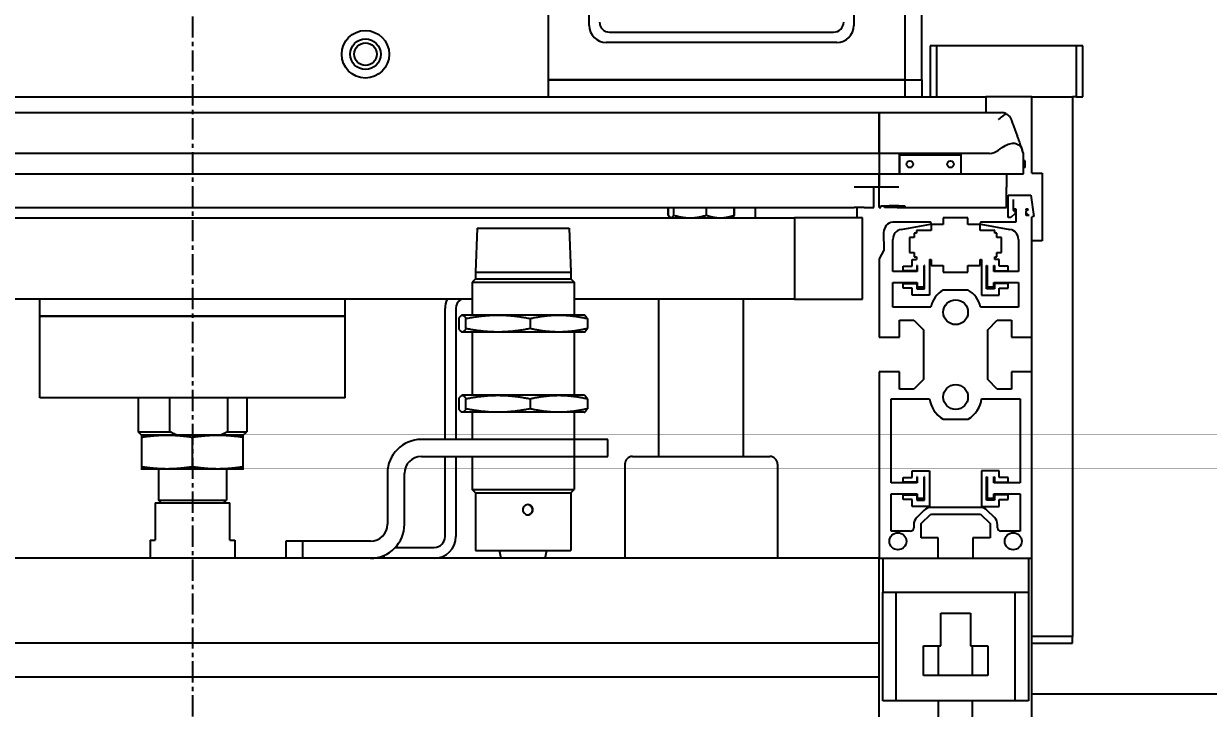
# Model space of a CAD drawing. Header units: millimetres. Extents: x 0 to 7722, y 0 to 5460.
# Drawn here: x 3317.9 to 3667.1, y 1057.4 to 1259.1 of the extents above; entities that cross this region are included whole.
import ezdxf

# ---------------------------------------------------------------- set-up
doc = ezdxf.new("R2010")
doc.units = ezdxf.units.MM
doc.header["$LTSCALE"] = 5
doc.linetypes.add('CENTER', pattern=[2, 1.25, -0.25, 0.25, -0.25])
doc.layers.get('0').update_dxf_attribs({"linetype": 'CONTINUOUS'})
doc.layers.get('Defpoints').update_dxf_attribs({"linetype": 'CONTINUOUS'})
doc.layers.add('1', color=1, linetype='CENTER')
doc.styles.add('DIM', font='romans.shx', dxfattribs={"width": 0.85})
doc.dimstyles.new('KOCPSM$0', dxfattribs={"dimtxt": 3, "dimasz": 2.5, "dimexe": 0.8, "dimexo": 0.8, "dimgap": 0.8, "dimtad": 1, "dimdsep": 46, "dimtxsty": 'DIM', "dimblk": 'CLOSEDBLANK', "dimcen": 0, "dimclrd": 4, "dimclre": 4, "dimclrt": 7, "dimazin": 2, "dimtfac": 1, "dimtmove": 0, "dimatfit": 3, "dimldrblk": 'CLOSEDBLANK', "dimfxl": 1, "dimarcsym": 0})

# ---------------------------------------------------------------- blocks, each defined once
blk = doc.blocks.new('_ClosedBlank')
at = {"color": 0, "linetype": 'ByBlock', "lineweight": -2}
for p, q in [((-1, 0.1667), (0, 0)), ((-1, 0.1667), (-1, -0.1667)), ((0, 0), (-1, -0.1667))]:
    blk.add_line(p, q, dxfattribs=at)
blk = doc.blocks.new('*D14')
at = {"color": 4, "linetype": 'ByBlock', "lineweight": -2, "transparency": 16777216}
for p, q in [((3347.85, 1689.23), (2785.13, 1689.23)), ((2797.13, 572.39), (2797.13, 1651.73)), ((3030.63, 534.89), (2785.13, 534.89))]:
    blk.add_line(p, q, dxfattribs=at)
at = {"layer": 'Defpoints', "color": 0, "transparency": 16777216}
for p in [(2797.13, 1689.23), (3359.85, 1689.23), (3042.63, 534.89)]:
    blk.add_point(p, dxfattribs=at)
at = {"color": 4, "lineweight": -2, "transparency": 16777216, "xscale": 37.5, "yscale": 37.5, "zscale": 37.5}
for p, rotation in [((2797.13, 1689.23), 90), ((2797.13, 534.89), 270)]:
    blk.add_blockref('_ClosedBlank', p, dxfattribs=dict(at, rotation=rotation))
at = {"color": 7, "transparency": 16777216, "insert": (2750.85, 1112.06), "char_height": 45, "attachment_point": 5, "rotation": 90, "style": 'DIM'}
blk.add_mtext('(1154.33)', dxfattribs=at)

msp = doc.modelspace()

# ---------------------------------------------------------------- linework, layer by layer
for p, q in [((3484.632, 1258.589), (3484.632, 1358.589)), ((3562.632, 1358.589), (3562.632, 1258.589)), ((3577.632, 1361.589), (3577.632, 1242.589)), ((3582.632, 1242.589), (3582.632, 1357.589)), ((3472.632, 1237.589), (3472.632, 1287.589)), ((3490.632, 1256.589), (3556.632, 1256.589)), ((3557.632, 1253.589), (3489.632, 1253.589)), ((3587.132, 1252.589), (3585.132, 1252.589)), ((3585.132, 1252.589), (3585.132, 1237.589)), ((3587.132, 1237.589), (3587.132, 1252.589)), ((3628.132, 1252.589), (3587.132, 1252.589)), ((3630.132, 1252.589), (3628.132, 1252.589)), ((3628.132, 1252.589), (3628.132, 1237.589)), ((3630.132, 1237.589), (3630.132, 1252.589)), ((3577.632, 1242.589), (3472.632, 1242.589)), ((3472.632, 1242.589), (3577.632, 1242.589)), ((3577.632, 1242.589), (3582.632, 1242.589)), ((3577.632, 1242.589), (3582.632, 1242.589)), ((3577.632, 1242.589), (3577.632, 1237.589)), ((3582.632, 1242.589), (3582.632, 1237.589)), ((3133.732, 1237.589), (3601.532, 1237.589)), ((3615.132, 1237.589), (3601.532, 1237.589)), ((3601.532, 1237.589), (3601.532, 1232.889)), ((3615.132, 1237.589), (3627.132, 1237.589)), ((3615.132, 1215.089), (3615.132, 1237.589)), ((3627.132, 1237.589), (3627.132, 1078.589)), ((3628.132, 1237.589), (3627.132, 1237.589)), ((3628.132, 1237.589), (3630.132, 1237.589)), ((3250.132, 1232.889), (3570.132, 1232.889)), ((3570.132, 1232.889), (3570.132, 1230.915)), ((3570.132, 1232.889), (3606.173, 1232.889)), ((3570.132, 1230.915), (3570.132, 1232.889)), ((3570.132, 1220.889), (3570.132, 1230.915)), ((3570.132, 1230.915), (3570.132, 1220.889)), ((3570.132, 1220.889), (3250.132, 1220.889)), ((3602.632, 1220.889), (3570.132, 1220.889)), ((3570.132, 1220.889), (3570.132, 1214.889)), ((3570.132, 1220.889), (3570.132, 1214.889)), ((3576.082, 1220.589), (3594.182, 1220.589)), ((3576.082, 1214.989), (3576.082, 1220.589)), ((3576.132, 1220.489), (3594.132, 1220.489)), ((3576.132, 1220.489), (3576.132, 1214.989)), ((3594.132, 1220.489), (3594.132, 1214.989)), ((3594.182, 1220.589), (3594.182, 1214.989)), ((3612.632, 1220.889), (3612.28, 1221.856)), ((3612.632, 1214.889), (3612.632, 1220.889)), ((3613.132, 1218.689), (3612.632, 1218.689)), ((3613.132, 1216.689), (3612.632, 1216.689)), ((3613.132, 1216.689), (3613.132, 1218.689)), ((3250.132, 1214.889), (3570.132, 1214.889)), ((3570.132, 1210.889), (3570.132, 1214.889)), ((3570.132, 1214.889), (3602.632, 1214.889)), ((3570.132, 1214.889), (3570.132, 1210.889)), ((3576.132, 1214.989), (3576.082, 1214.989)), ((3594.182, 1214.989), (3594.132, 1214.989)), ((3602.632, 1214.889), (3612.632, 1214.889)), ((3604.632, 1214.889), (3607.632, 1214.889)), ((3607.632, 1214.889), (3607.632, 1214.889)), ((3607.632, 1214.889), (3607.632, 1210.889)), ((3615.132, 1215.089), (3618.132, 1215.089)), ((3618.132, 1215.089), (3618.132, 1195.089)), ((3570.132, 1210.889), (3562.747, 1210.889)), ((3568.532, 1204.889), (3568.532, 1210.889)), ((3575.918, 1210.889), (3570.132, 1210.889)), ((3570.132, 1204.889), (3570.132, 1210.889)), ((3607.632, 1204.889), (3607.632, 1210.889)), ((3608.153, 1201.99), (3608.153, 1208.589)), ((3608.153, 1208.589), (3614.784, 1208.589)), ((3614.784, 1208.589), (3615.677, 1202.237)), ((3570.632, 1205.389), (3573.02, 1205.389)), ((3570.632, 1204.889), (3570.632, 1205.389)), ((3571.632, 1204.889), (3571.632, 1205.389)), ((3575.918, 1205.389), (3573.02, 1205.389)), ((3575.918, 1205.389), (3577.632, 1205.389)), ((3577.632, 1205.389), (3577.632, 1204.889)), ((3609.632, 1207.289), (3609.553, 1207.289)), ((3609.553, 1207.289), (3609.553, 1204.069)), ((3609.632, 1207.289), (3609.632, 1204.589)), ((3249.459, 1204.889), (3562.747, 1204.889)), ((3267.632, 1201.889), (3545.132, 1201.889)), ((3507.87, 1202.692), (3507.87, 1204.889)), ((3507.947, 1202.692), (3507.947, 1204.889)), ((3508.526, 1201.95), (3508.495, 1201.968)), ((3508.632, 1201.889), (3508.526, 1201.95)), ((3509.528, 1202.692), (3509.528, 1204.889)), ((3519.214, 1202.692), (3519.214, 1204.889)), ((3526.632, 1201.889), (3526.738, 1201.95)), ((3526.738, 1201.95), (3526.77, 1201.968)), ((3527.318, 1202.692), (3527.318, 1204.889)), ((3527.395, 1202.692), (3527.395, 1204.889)), ((3533.632, 1201.889), (3533.632, 1204.889)), ((3565.132, 1201.889), (3545.132, 1201.889)), ((3545.132, 1201.889), (3545.132, 1177.889)), ((3565.645, 1204.889), (3562.747, 1204.889)), ((3563.632, 1201.889), (3563.632, 1204.889)), ((3565.132, 1177.889), (3565.132, 1201.889)), ((3565.645, 1204.889), (3568.532, 1204.889)), ((3570.132, 1204.889), (3570.632, 1204.889)), ((3575.409, 1204.889), (3571.632, 1204.889)), ((3575.409, 1204.889), (3577.632, 1204.889)), ((3577.632, 1204.889), (3604.632, 1204.889)), ((3596.282, 1201.894), (3588.982, 1201.894)), ((3588.982, 1201.894), (3588.982, 1199.894)), ((3596.282, 1199.894), (3596.282, 1201.894)), ((3604.632, 1204.889), (3607.632, 1204.889)), ((3608.953, 1201.99), (3608.153, 1201.99)), ((3610.153, 1203.19), (3608.953, 1201.99)), ((3609.553, 1204.069), (3610.153, 1203.912)), ((3609.632, 1204.589), (3610.432, 1204.589)), ((3610.153, 1203.912), (3610.153, 1203.19)), ((3610.432, 1204.589), (3610.432, 1200.589)), ((3613.432, 1204.016), (3613.432, 1204.589)), ((3613.432, 1204.589), (3613.932, 1204.589)), ((3613.432, 1204.016), (3613.981, 1204.246)), ((3613.432, 1202.549), (3613.432, 1203.835)), ((3613.529, 1203.147), (3613.432, 1203.835)), ((3614.323, 1202.549), (3613.432, 1202.549)), ((3614.323, 1202.549), (3613.529, 1203.147)), ((3613.981, 1204.246), (3613.932, 1204.589)), ((3615.677, 1202.237), (3615.132, 1202.16)), ((3615.132, 1166.689), (3615.132, 1202.16)), ((3451.552, 1198.894), (3451.052, 1185.894)), ((3451.552, 1198.894), (3478.712, 1198.894)), ((3478.712, 1198.894), (3479.212, 1185.894)), ((3585.132, 1200.589), (3574.132, 1200.589)), ((3576.612, 1198.481), (3585.185, 1199.993)), ((3585.407, 1198.149), (3581.057, 1198.149)), ((3581.057, 1198.149), (3581.057, 1197.394)), ((3588.982, 1199.894), (3585.407, 1199.894)), ((3585.407, 1199.894), (3585.407, 1198.149)), ((3599.857, 1199.894), (3596.282, 1199.894)), ((3599.857, 1198.149), (3599.857, 1199.894)), ((3604.207, 1198.149), (3599.857, 1198.149)), ((3600.08, 1199.993), (3608.653, 1198.481)), ((3610.432, 1200.589), (3600.132, 1200.589)), ((3604.207, 1197.394), (3604.207, 1198.149)), ((3571.418, 1197.589), (3571.432, 1192.413)), ((3574.132, 1186.039), (3574.132, 1195.527)), ((3580.457, 1196.119), (3579.082, 1196.119)), ((3579.082, 1196.119), (3579.082, 1191.669)), ((3581.057, 1197.394), (3580.457, 1197.394)), ((3580.457, 1197.394), (3580.457, 1196.119)), ((3604.807, 1197.394), (3604.207, 1197.394)), ((3604.807, 1196.119), (3604.807, 1197.394)), ((3606.182, 1196.119), (3604.807, 1196.119)), ((3606.182, 1191.669), (3606.182, 1196.119)), ((3611.132, 1195.527), (3611.132, 1186.039)), ((3618.132, 1195.089), (3615.132, 1195.089)), ((3571.432, 1192.413), (3570.132, 1189.789)), ((3579.082, 1191.669), (3580.457, 1191.669)), ((3580.457, 1191.669), (3580.457, 1190.394)), ((3604.807, 1190.394), (3604.807, 1191.669)), ((3604.807, 1191.669), (3606.182, 1191.669)), ((3570.132, 1189.789), (3570.132, 1166.689)), ((3577.182, 1187.639), (3579.782, 1187.639)), ((3577.182, 1186.239), (3577.182, 1187.639)), ((3579.782, 1189.639), (3581.057, 1189.639)), ((3579.782, 1187.639), (3579.782, 1189.639)), ((3580.457, 1190.394), (3581.057, 1190.394)), ((3581.057, 1190.394), (3581.057, 1189.639)), ((3581.332, 1187.839), (3581.182, 1187.839)), ((3581.182, 1187.839), (3581.182, 1186.239)), ((3581.332, 1187.839), (3581.332, 1186.039)), ((3583.332, 1181.539), (3583.332, 1187.839)), ((3583.482, 1187.839), (3583.332, 1187.839)), ((3583.482, 1180.939), (3583.482, 1187.839)), ((3584.982, 1189.639), (3584.982, 1179.139)), ((3584.982, 1189.639), (3585.407, 1189.639)), ((3585.407, 1189.639), (3585.407, 1187.894)), ((3585.407, 1187.894), (3588.982, 1187.894)), ((3588.982, 1187.894), (3588.982, 1185.894)), ((3596.282, 1185.894), (3596.282, 1187.894)), ((3596.282, 1187.894), (3599.857, 1187.894)), ((3599.857, 1189.639), (3600.282, 1189.639)), ((3599.857, 1187.894), (3599.857, 1189.639)), ((3600.282, 1189.639), (3600.282, 1179.139)), ((3601.782, 1187.839), (3601.932, 1187.839)), ((3601.782, 1180.939), (3601.782, 1187.839)), ((3601.932, 1187.839), (3601.932, 1181.539)), ((3603.932, 1186.039), (3603.932, 1187.839)), ((3603.932, 1187.839), (3604.082, 1187.839)), ((3604.082, 1187.839), (3604.082, 1186.239)), ((3604.207, 1189.639), (3604.207, 1190.394)), ((3604.207, 1190.394), (3604.807, 1190.394)), ((3605.482, 1189.639), (3604.207, 1189.639)), ((3605.482, 1187.639), (3605.482, 1189.639)), ((3608.082, 1187.639), (3605.482, 1187.639)), ((3608.082, 1186.239), (3608.082, 1187.639)), ((3451.052, 1185.894), (3479.212, 1185.894)), ((3451.052, 1185.894), (3451.052, 1183.894)), ((3479.212, 1185.894), (3479.212, 1183.894)), ((3581.332, 1186.039), (3574.132, 1186.039)), ((3581.182, 1186.239), (3577.182, 1186.239)), ((3588.982, 1185.894), (3596.282, 1185.894)), ((3611.132, 1186.039), (3603.932, 1186.039)), ((3604.082, 1186.239), (3608.082, 1186.239)), ((3451.052, 1183.894), (3450.132, 1182.974)), ((3450.132, 1182.974), (3480.132, 1182.974)), ((3450.132, 1182.974), (3450.132, 1173.237)), ((3451.052, 1183.894), (3479.212, 1183.894)), ((3479.212, 1183.894), (3480.132, 1182.974)), ((3480.132, 1182.974), (3480.132, 1173.237)), ((3574.132, 1175.589), (3574.132, 1182.839)), ((3574.132, 1182.839), (3581.332, 1182.839)), ((3577.182, 1182.539), (3581.182, 1182.539)), ((3577.182, 1181.139), (3577.182, 1182.539)), ((3579.782, 1181.139), (3577.182, 1181.139)), ((3579.782, 1179.139), (3579.782, 1181.139)), ((3581.182, 1182.539), (3581.182, 1180.939)), ((3581.182, 1180.939), (3583.482, 1180.939)), ((3581.332, 1182.839), (3581.332, 1181.539)), ((3581.332, 1181.539), (3583.332, 1181.539)), ((3596.293, 1180.589), (3588.972, 1180.589)), ((3604.082, 1180.939), (3601.782, 1180.939)), ((3601.932, 1181.539), (3603.932, 1181.539)), ((3603.932, 1181.539), (3603.932, 1182.839)), ((3603.932, 1182.839), (3611.132, 1182.839)), ((3608.082, 1182.539), (3604.082, 1182.539)), ((3604.082, 1182.539), (3604.082, 1180.939)), ((3605.482, 1179.139), (3605.482, 1181.139)), ((3605.482, 1181.139), (3608.082, 1181.139)), ((3608.082, 1181.139), (3608.082, 1182.539)), ((3611.132, 1182.839), (3611.132, 1175.589)), ((3450.132, 1177.889), (3292.535, 1177.889)), ((3322.632, 1172.889), (3322.632, 1177.889)), ((3412.632, 1172.889), (3412.632, 1177.889)), ((3545.132, 1177.889), (3480.132, 1177.889)), ((3505.132, 1131.589), (3505.132, 1177.889)), ((3530.132, 1131.589), (3530.132, 1177.889)), ((3545.132, 1177.889), (3565.132, 1177.889)), ((3584.982, 1179.139), (3579.782, 1179.139)), ((3600.282, 1179.139), (3605.482, 1179.139)), ((3442.132, 1136.589), (3442.132, 1175.189)), ((3445.332, 1175.189), (3445.332, 1136.589)), ((3585.325, 1175.589), (3574.132, 1175.589)), ((3611.132, 1175.589), (3599.94, 1175.589)), ((3322.632, 1172.889), (3412.632, 1172.889)), ((3412.632, 1172.889), (3322.632, 1172.889)), ((3322.632, 1148.889), (3322.632, 1172.889)), ((3412.632, 1148.889), (3412.632, 1172.889)), ((3446.196, 1172.224), (3446.196, 1169.251)), ((3447.132, 1173.237), (3447.044, 1173.205)), ((3447.22, 1173.237), (3447.132, 1173.237)), ((3457.712, 1173.237), (3447.22, 1173.237)), ((3448.244, 1169.251), (3448.244, 1172.224)), ((3475.625, 1173.237), (3457.712, 1173.237)), ((3467.18, 1172.224), (3467.18, 1169.251)), ((3483.132, 1173.237), (3475.625, 1173.237)), ((3483.132, 1173.237), (3483.22, 1173.205)), ((3484.069, 1172.224), (3484.069, 1169.251)), ((3576.132, 1166.689), (3576.132, 1171.739)), ((3576.132, 1171.739), (3580.337, 1171.739)), ((3580.337, 1171.739), (3583.132, 1168.943)), ((3602.132, 1168.943), (3604.928, 1171.739)), ((3604.928, 1171.739), (3609.132, 1171.739)), ((3609.132, 1171.739), (3609.132, 1166.689)), ((3447.132, 1168.237), (3447.044, 1168.269)), ((3447.22, 1168.237), (3447.132, 1168.237)), ((3457.712, 1168.237), (3447.22, 1168.237)), ((3450.132, 1168.237), (3450.132, 1149.602)), ((3475.625, 1168.237), (3457.712, 1168.237)), ((3483.132, 1168.237), (3475.625, 1168.237)), ((3480.132, 1168.237), (3480.132, 1149.602)), ((3483.132, 1168.237), (3483.22, 1168.269)), ((3570.132, 1166.689), (3576.132, 1166.689)), ((3583.132, 1168.943), (3583.132, 1154.234)), ((3602.132, 1154.234), (3602.132, 1168.943)), ((3609.132, 1166.689), (3615.132, 1166.689)), ((3615.132, 1156.489), (3615.132, 1166.689)), ((3576.132, 1156.489), (3570.132, 1156.489)), ((3570.132, 1156.489), (3570.132, 1101.589)), ((3576.132, 1151.439), (3576.132, 1156.489)), ((3615.132, 1156.489), (3609.132, 1156.489)), ((3609.132, 1156.489), (3609.132, 1151.439)), ((3615.132, 1101.589), (3615.132, 1156.489)), ((3583.132, 1154.234), (3580.337, 1151.439)), ((3604.928, 1151.439), (3602.132, 1154.234)), ((3447.132, 1149.602), (3447.044, 1149.57)), ((3447.22, 1149.602), (3447.132, 1149.602)), ((3457.712, 1149.602), (3447.22, 1149.602)), ((3475.625, 1149.602), (3457.712, 1149.602)), ((3483.132, 1149.602), (3475.625, 1149.602)), ((3483.132, 1149.602), (3483.22, 1149.57)), ((3580.337, 1151.439), (3576.132, 1151.439)), ((3609.132, 1151.439), (3604.928, 1151.439)), ((3412.632, 1148.889), (3322.632, 1148.889)), ((3351.632, 1148.889), (3351.632, 1138.889)), ((3360.975, 1138.889), (3360.975, 1148.889)), ((3377.989, 1148.889), (3377.989, 1138.889)), ((3383.632, 1148.889), (3383.632, 1138.889)), ((3446.196, 1148.589), (3446.196, 1145.616)), ((3448.244, 1145.616), (3448.244, 1148.589)), ((3467.18, 1148.589), (3467.18, 1145.616)), ((3484.069, 1148.589), (3484.069, 1145.616)), ((3573.632, 1148.589), (3584.975, 1148.589)), ((3573.632, 1123.789), (3573.632, 1148.589)), ((3600.29, 1148.589), (3611.632, 1148.589)), ((3611.632, 1148.589), (3611.632, 1123.789)), ((3447.132, 1144.602), (3447.044, 1144.635)), ((3447.22, 1144.602), (3447.132, 1144.602)), ((3457.712, 1144.602), (3447.22, 1144.602)), ((3450.132, 1144.602), (3450.132, 1136.589)), ((3475.625, 1144.602), (3457.712, 1144.602)), ((3483.132, 1144.602), (3475.625, 1144.602)), ((3480.132, 1144.602), (3480.132, 1136.589)), ((3483.132, 1144.602), (3483.22, 1144.635)), ((3588.92, 1142.589), (3596.345, 1142.589)), ((3351.632, 1138.889), (3360.975, 1138.889)), ((3352.632, 1137.889), (3351.632, 1138.889)), ((3377.989, 1138.889), (3383.632, 1138.889)), ((3382.632, 1137.889), (3383.632, 1138.889)), ((3360.132, 1137.889), (3352.632, 1137.889)), ((3363.005, 1137.889), (3352.632, 1137.889)), ((3352.632, 1137.267), (3352.632, 1128.51)), ((3375.132, 1137.889), (3360.132, 1137.889)), ((3367.632, 1128.51), (3367.632, 1137.267)), ((3382.632, 1137.889), (3375.132, 1137.889)), ((3382.632, 1137.889), (3375.959, 1137.889)), ((3382.632, 1128.51), (3382.632, 1137.267)), ((3480.132, 1136.589), (3435.132, 1136.589)), ((3490.132, 1136.589), (3480.132, 1136.589)), ((3480.132, 1136.589), (3480.132, 1131.589)), ((3490.132, 1131.589), (3490.132, 1136.589)), ((3435.132, 1131.589), (3480.132, 1131.589)), ((3442.132, 1107.989), (3442.132, 1131.589)), ((3445.332, 1131.589), (3445.332, 1107.989)), ((3450.132, 1131.589), (3450.132, 1121.814)), ((3480.132, 1131.589), (3480.132, 1121.814)), ((3480.132, 1131.589), (3490.132, 1131.589)), ((3497.382, 1131.589), (3537.882, 1131.589)), ((3495.132, 1129.339), (3495.132, 1101.589)), ((3540.132, 1129.339), (3540.132, 1101.589)), ((3360.132, 1127.889), (3352.632, 1127.889)), ((3357.632, 1127.889), (3357.632, 1118.709)), ((3375.132, 1127.889), (3360.132, 1127.889)), ((3382.632, 1127.889), (3375.132, 1127.889)), ((3377.632, 1127.889), (3377.632, 1118.709)), ((3425.132, 1126.589), (3425.132, 1111.589)), ((3430.132, 1111.589), (3430.132, 1126.589)), ((3577.182, 1125.389), (3579.782, 1125.389)), ((3577.182, 1123.989), (3577.182, 1125.389)), ((3579.782, 1127.389), (3584.982, 1127.389)), ((3579.782, 1125.389), (3579.782, 1127.389)), ((3581.332, 1125.589), (3581.182, 1125.589)), ((3581.182, 1125.589), (3581.182, 1123.989)), ((3581.332, 1125.589), (3581.332, 1123.789)), ((3583.332, 1119.289), (3583.332, 1125.589)), ((3583.482, 1125.589), (3583.332, 1125.589)), ((3583.482, 1118.689), (3583.482, 1125.589)), ((3584.982, 1127.389), (3584.982, 1116.889)), ((3605.482, 1127.389), (3600.282, 1127.389)), ((3600.282, 1127.389), (3600.282, 1116.889)), ((3601.782, 1125.589), (3601.932, 1125.589)), ((3601.782, 1118.689), (3601.782, 1125.589)), ((3601.932, 1125.589), (3601.932, 1119.289)), ((3603.932, 1123.789), (3603.932, 1125.589)), ((3603.932, 1125.589), (3604.082, 1125.589)), ((3604.082, 1125.589), (3604.082, 1123.989)), ((3605.482, 1125.389), (3605.482, 1127.389)), ((3608.082, 1125.389), (3605.482, 1125.389)), ((3608.082, 1123.989), (3608.082, 1125.389)), ((3450.132, 1121.814), (3480.132, 1121.814)), ((3451.052, 1120.894), (3450.132, 1121.814)), ((3479.212, 1120.894), (3480.132, 1121.814)), ((3581.332, 1123.789), (3573.632, 1123.789)), ((3581.182, 1123.989), (3577.182, 1123.989)), ((3611.632, 1123.789), (3603.932, 1123.789)), ((3604.082, 1123.989), (3608.082, 1123.989)), ((3356.632, 1117.889), (3356.632, 1106.889)), ((3356.632, 1117.889), (3378.632, 1117.889)), ((3357.632, 1118.709), (3377.632, 1118.709)), ((3358.452, 1117.889), (3357.632, 1118.709)), ((3376.812, 1117.889), (3377.632, 1118.709)), ((3378.632, 1106.889), (3378.632, 1117.889)), ((3451.052, 1120.894), (3479.212, 1120.894)), ((3451.052, 1120.894), (3451.052, 1103.894)), ((3479.212, 1120.894), (3479.212, 1103.894)), ((3573.632, 1120.589), (3581.332, 1120.589)), ((3573.632, 1109.589), (3573.632, 1120.589)), ((3577.182, 1120.289), (3581.182, 1120.289)), ((3577.182, 1118.889), (3577.182, 1120.289)), ((3579.782, 1118.889), (3577.182, 1118.889)), ((3579.782, 1116.889), (3579.782, 1118.889)), ((3581.182, 1120.289), (3581.182, 1118.689)), ((3581.182, 1118.689), (3583.482, 1118.689)), ((3581.332, 1120.589), (3581.332, 1119.289)), ((3581.332, 1119.289), (3583.332, 1119.289)), ((3604.082, 1118.689), (3601.782, 1118.689)), ((3601.932, 1119.289), (3603.932, 1119.289)), ((3603.932, 1120.589), (3611.632, 1120.589)), ((3603.932, 1119.289), (3603.932, 1120.589)), ((3608.082, 1120.289), (3604.082, 1120.289)), ((3604.082, 1120.289), (3604.082, 1118.689)), ((3605.482, 1116.889), (3605.482, 1118.889)), ((3605.482, 1118.889), (3608.082, 1118.889)), ((3608.082, 1118.889), (3608.082, 1120.289)), ((3611.632, 1120.589), (3611.632, 1109.589)), ((3584.982, 1116.889), (3579.782, 1116.889)), ((3583.288, 1115.71), (3581.161, 1113.583)), ((3582.482, 1111.793), (3585.278, 1114.589)), ((3585.278, 1114.589), (3599.987, 1114.589)), ((3599.855, 1116.589), (3585.41, 1116.589)), ((3599.987, 1114.589), (3602.782, 1111.793)), ((3600.282, 1116.889), (3605.482, 1116.889)), ((3604.104, 1113.583), (3601.977, 1115.71)), ((3580.282, 1111.461), (3580.282, 1110.589)), ((3582.482, 1107.589), (3582.482, 1111.793)), ((3602.782, 1111.793), (3602.782, 1107.589)), ((3604.982, 1110.589), (3604.982, 1111.461)), ((3579.282, 1109.589), (3573.632, 1109.589)), ((3587.532, 1107.589), (3582.482, 1107.589)), ((3587.532, 1101.589), (3587.532, 1107.589)), ((3602.782, 1107.589), (3597.732, 1107.589)), ((3597.732, 1107.589), (3597.732, 1101.589)), ((3611.632, 1109.589), (3605.982, 1109.589)), ((3355.132, 1106.889), (3356.632, 1106.889)), ((3355.132, 1106.889), (3355.132, 1101.589)), ((3378.632, 1106.889), (3380.132, 1106.889)), ((3380.132, 1106.889), (3380.132, 1101.589)), ((3400.132, 1106.589), (3395.132, 1106.589)), ((3395.132, 1106.589), (3395.132, 1101.589)), ((3420.132, 1106.589), (3400.132, 1106.589)), ((3400.132, 1101.589), (3400.132, 1106.589)), ((3427.465, 1104.789), (3438.932, 1104.789)), ((3451.052, 1103.894), (3479.212, 1103.894)), ((3458.609, 1101.589), (3458.161, 1103.894)), ((3471.656, 1101.589), (3472.104, 1103.894)), ((3570.132, 1101.589), (3165.132, 1101.589)), ((3422.132, 1101.791), (3422.132, 1101.589)), ((3424.132, 1101.589), (3424.132, 1102.423)), ((3570.132, 1101.589), (3587.532, 1101.589)), ((3570.132, 619.589), (3570.132, 1101.589)), ((3571.132, 1101.589), (3571.132, 1091.589)), ((3587.532, 1101.589), (3597.732, 1101.589)), ((3597.732, 1101.589), (3615.132, 1101.589)), ((3614.132, 1101.589), (3614.132, 1091.589)), ((3615.132, 619.589), (3615.132, 1101.589)), ((3571.132, 1091.589), (3575.132, 1091.589)), ((3571.132, 1059.589), (3571.132, 1091.589)), ((3575.132, 1059.589), (3575.132, 1091.589)), ((3575.132, 1091.589), (3610.132, 1091.589)), ((3610.132, 1091.589), (3610.132, 1059.589)), ((3610.132, 1091.589), (3614.132, 1091.589)), ((3614.132, 1091.589), (3614.132, 1059.589)), ((3588.282, 1085.389), (3596.982, 1085.389)), ((3588.282, 1075.789), (3588.282, 1085.389)), ((3596.982, 1085.389), (3596.982, 1075.789)), ((3570.132, 1076.589), (3165.132, 1076.589)), ((3583.132, 1075.789), (3588.282, 1075.789)), ((3583.132, 1067.089), (3583.132, 1075.789)), ((3587.632, 1067.089), (3587.632, 1075.789)), ((3596.982, 1075.789), (3602.132, 1075.789)), ((3597.632, 1067.089), (3597.632, 1075.789)), ((3602.132, 1075.789), (3602.132, 1067.089)), ((3627.132, 1078.589), (3615.132, 1078.589)), ((3615.132, 1076.589), (3627.132, 1076.589)), ((3627.132, 1076.589), (3627.132, 1078.589)), ((3570.132, 1066.589), (3165.132, 1066.589)), ((3602.132, 1067.089), (3583.132, 1067.089)), ((3575.132, 1059.589), (3571.132, 1059.589)), ((3610.132, 1059.589), (3575.132, 1059.589)), ((3587.632, 619.589), (3587.632, 1059.589)), ((3597.632, 619.589), (3597.632, 1059.589)), ((3614.132, 1059.589), (3610.132, 1059.589)), ((3687.132, 1061.589), (3615.132, 1061.589))]:
    msp.add_line(p, q)
for centre, radius in [((3418.632, 1250.089), 7), ((3418.632, 1250.089), 4.5), ((3418.632, 1250.089), 3.324), ((3579.132, 1217.689), 1), ((3591.132, 1217.689), 1), ((3592.632, 1174.089), 3.65), ((3592.632, 1149.089), 3.65), ((3575.632, 1106.589), 2.5), ((3609.632, 1106.589), 2.5)]:
    msp.add_circle(centre, radius)
for centre, radius, start, end in [((3489.632, 1258.589), 5, 180, 270), ((3490.632, 1259.589), 3, 180, 270), ((3556.632, 1259.589), 3, 270, 0), ((3557.632, 1258.589), 5, 270, 0), ((3606.164, 1229.889), 3, 64.36666, 89.83613), ((3574.432, 1197.589), 3.015, 95.71059, 180), ((3577.136, 1195.524), 3.003, 100.05254, 179.94746), ((3585.132, 1200.289), 0.3, 280, 90), ((3600.132, 1200.289), 0.3, 90, 260), ((3608.129, 1195.524), 3.003, 0.05254, 79.94746), ((3592.632, 1174.089), 7.46, 119.38688, 168.40015), ((3592.632, 1174.089), 7.46, 11.59985, 60.61312), ((3448.532, 1175.189), 6.4, 155.04698, 180), ((3448.532, 1175.189), 3.2, 122.46174, 180), ((3593.077, 1149.618), 8.167, 187.24253, 239.40368), ((3592.188, 1149.618), 8.167, 300.59632, 352.75747), ((3435.132, 1126.589), 10, 90, 180), ((3435.132, 1126.589), 5, 90, 180), ((3497.382, 1129.339), 2.25, 90, 180), ((3537.882, 1129.339), 2.25, 0, 90), ((3585.41, 1113.589), 3, 90, 135), ((3599.855, 1113.589), 3, 45, 90), ((3420.132, 1111.589), 10, 270, 0), ((3420.132, 1111.589), 5, 270, 0), ((3583.282, 1111.461), 3, 135, 180), ((3601.982, 1111.461), 3, 0, 45), ((3438.932, 1107.989), 6.4, 270, 0), ((3438.932, 1107.989), 3.2, 270, 0), ((3579.282, 1110.589), 1, 270, 0), ((3605.982, 1110.589), 1, 180, 270)]:
    msp.add_arc(centre, radius, start, end)
for centre, major_axis, ratio, start_param, end_param in [((3602.632, 1248.363), (0, -27.475), 0.3639702, 0, 0.2661728), ((3466.438, 1115.894), (0, -1.5), 0.9951335, 0.0273964, 3.1141963)]:
    msp.add_ellipse(centre, major_axis=major_axis, ratio=ratio, start_param=start_param, end_param=end_param)
for points, knots in [([(3605.265, 1230.919), (3605.27, 1230.919), (3605.272, 1230.922), (3605.275, 1230.924), (3605.278, 1230.926), (3605.281, 1230.929), (3605.284, 1230.931), (3605.289, 1230.935), (3605.295, 1230.94), (3605.3, 1230.944), (3605.311, 1230.953), (3605.323, 1230.962), (3605.334, 1230.972), (3605.357, 1230.99), (3605.382, 1231.011), (3605.407, 1231.031), (3605.456, 1231.071), (3605.512, 1231.116), (3605.567, 1231.161), (3605.678, 1231.251), (3605.805, 1231.354), (3605.932, 1231.455), (3606.058, 1231.556), (3606.192, 1231.662), (3606.325, 1231.765), (3606.457, 1231.869), (3606.589, 1231.97), (3606.712, 1232.063), (3606.935, 1232.231), (3607.167, 1232.399), (3607.374, 1232.536), (3607.404, 1232.556), (3607.433, 1232.575), (3607.462, 1232.593)], [9.2974972, 9.2974972, 9.2974972, 9.2974972, 9.3146715, 9.3146715, 9.3146715, 9.3318458, 9.3318458, 9.3318458, 9.3661944, 9.3661944, 9.3661944, 9.4348916, 9.4348916, 9.4348916, 9.572286, 9.572286, 9.572286, 9.8470749, 9.8470749, 9.8470749, 10.3966526, 10.3966526, 10.3966526, 10.9462303, 10.9462303, 10.9462303, 11.495808, 11.495808, 11.495808, 12.4866786, 12.4866786, 12.4866786, 12.6298935, 12.6298935, 12.6298935, 12.6298935]), ([(3607.462, 1232.593), (3607.5, 1232.575), (3607.538, 1232.556), (3607.575, 1232.536), (3607.832, 1232.399), (3608.054, 1232.231), (3608.231, 1232.063), (3608.329, 1231.97), (3608.422, 1231.869), (3608.505, 1231.765), (3608.588, 1231.662), (3608.661, 1231.556), (3608.723, 1231.455), (3608.785, 1231.354), (3608.839, 1231.251), (3608.881, 1231.161), (3608.902, 1231.116), (3608.922, 1231.071), (3608.938, 1231.031), (3608.947, 1231.011), (3608.955, 1230.99), (3608.962, 1230.972), (3608.965, 1230.962), (3608.969, 1230.953), (3608.972, 1230.944), (3608.974, 1230.94), (3608.976, 1230.935), (3608.977, 1230.931), (3608.978, 1230.929), (3608.979, 1230.926), (3608.98, 1230.924), (3608.981, 1230.922), (3608.982, 1230.919), (3608.982, 1230.919)], [5.9651009, 5.9651009, 5.9651009, 5.9651009, 6.1083158, 6.1083158, 6.1083158, 7.0991864, 7.0991864, 7.0991864, 7.6487641, 7.6487641, 7.6487641, 8.1983418, 8.1983418, 8.1983418, 8.7479195, 8.7479195, 8.7479195, 9.0227083, 9.0227083, 9.0227083, 9.1601028, 9.1601028, 9.1601028, 9.2288, 9.2288, 9.2288, 9.2631486, 9.2631486, 9.2631486, 9.2803229, 9.2803229, 9.2803229, 9.2974972, 9.2974972, 9.2974972, 9.2974972]), ([(3605.265, 1221.857), (3605.974, 1222.388), (3606.688, 1222.859), (3607.889, 1223.475), (3608.459, 1223.702), (3609.527, 1223.917), (3610.023, 1223.902), (3610.989, 1223.631), (3611.41, 1223.302), (3611.963, 1222.58), (3612.143, 1222.235), (3612.28, 1221.857)], [-3.9218025, -3.9218025, -3.9218025, -3.9218025, -3.6696144, -3.6696144, -3.4730434, -3.4730434, -3.2764725, -3.2764725, -3.0035236, -3.0035236, -2.8130734, -2.8130734, -2.8130734, -2.8130734]), ([(3468.005, 1115.894), (3468.005, 1115.705), (3467.968, 1115.504), (3467.817, 1115.135), (3467.703, 1114.966), (3467.44, 1114.7), (3467.273, 1114.584), (3466.907, 1114.431), (3466.707, 1114.394), (3466.332, 1114.394), (3466.132, 1114.431), (3465.763, 1114.584), (3465.594, 1114.7), (3465.327, 1114.966), (3465.211, 1115.135), (3465.057, 1115.504), (3465.019, 1115.705), (3465.019, 1116.082), (3465.057, 1116.283), (3465.211, 1116.653), (3465.327, 1116.821), (3465.594, 1117.087), (3465.763, 1117.203), (3466.132, 1117.356), (3466.332, 1117.394), (3466.707, 1117.394), (3466.907, 1117.356), (3467.273, 1117.203), (3467.44, 1117.087), (3467.703, 1116.821), (3467.817, 1116.653), (3467.968, 1116.283), (3468.005, 1116.082), (3468.005, 1115.894)], [0, 0, 0, 0, 0.05654921, 0.05654921, 0.11309841, 0.11309841, 0.16964737, 0.16964737, 0.22619633, 0.22619633, 0.28274529, 0.28274529, 0.33929425, 0.33929425, 0.39584345, 0.39584345, 0.45239266, 0.45239266, 0.50894187, 0.50894187, 0.56549107, 0.56549107, 0.62204003, 0.62204003, 0.67858899, 0.67858899, 0.73513795, 0.73513795, 0.79168691, 0.79168691, 0.84823611, 0.84823611, 0.90478532, 0.90478532, 0.90478532, 0.90478532])]:
    msp.add_open_spline(points, degree=3, knots=knots)
for points in [[(3608.982, 1230.919), (3608.982, 1230.919), (3608.982, 1230.917), (3608.983, 1230.915)], [(3605.263, 1221.856), (3605.263, 1221.856), (3605.264, 1221.857), (3605.265, 1221.857)], [(3612.28, 1221.857), (3612.28, 1221.857), (3612.28, 1221.856), (3612.28, 1221.856)]]:
    msp.add_open_spline(points, degree=3)
for points, weights in [([(3608.983, 1230.915), (3611.499, 1224.003), (3612.28, 1221.856)], [1, 1.00012097912, 1.000075046]), ([(3507.87, 1202.692), (3508.212, 1202.121), (3508.512, 1201.959)], [1, 1.02666834482, 1.01586055004]), ([(3507.947, 1202.692), (3508.37, 1201.889), (3508.737, 1201.889)], [1, 1.0379548493, 1]), ([(3508.737, 1201.889), (3509.104, 1201.889), (3509.528, 1202.692)], [1, 1.0379548493, 1]), ([(3509.528, 1202.692), (3512.123, 1201.889), (3514.371, 1201.889)], [1, 1.0379548493, 1]), ([(3514.371, 1201.889), (3516.618, 1201.889), (3519.214, 1202.692)], [1, 1.0379548493, 1]), ([(3519.214, 1202.692), (3521.385, 1201.889), (3523.266, 1201.889)], [1, 1.0379548493, 1]), ([(3523.266, 1201.889), (3525.147, 1201.889), (3527.318, 1202.692)], [1, 1.0379548493, 1]), ([(3527.318, 1202.692), (3527.009, 1202.106), (3526.738, 1201.95)], [1, 1.02740183053, 1.01523768568]), ([(3527.395, 1202.692), (3527.062, 1202.137), (3526.77, 1201.968)], [1, 1.02593316492, 1.0164279574]), ([(3527.299, 1202.657), (3527.347, 1202.674), (3527.395, 1202.692)], [1.00160801449, 1.00082180093, 1]), ([(3446.196, 1172.224), (3446.745, 1173.237), (3447.22, 1173.237)], [1.01001874936, 1.04314139574, 1]), ([(3447.22, 1173.237), (3447.695, 1173.237), (3448.244, 1172.224)], [1, 1.04314139574, 1.01001874936]), ([(3448.244, 1172.224), (3453.318, 1173.237), (3457.712, 1173.237)], [1.01001874936, 1.04314139574, 1]), ([(3457.712, 1173.237), (3462.107, 1173.237), (3467.18, 1172.224)], [1, 1.04314139574, 1.01001874936]), ([(3467.18, 1172.224), (3471.706, 1173.237), (3475.625, 1173.237)], [1.01001874936, 1.04314139574, 1]), ([(3475.625, 1173.237), (3479.544, 1173.237), (3484.069, 1172.224)], [1, 1.04314139574, 1.01001874936]), ([(3484.069, 1172.224), (3483.615, 1173.061), (3483.22, 1173.205)], [1.01001874936, 1.03724379895, 1.01294513906]), ([(3447.22, 1168.237), (3446.745, 1168.237), (3446.196, 1169.251)], [1, 1.04314139574, 1.01001874936]), ([(3448.244, 1169.251), (3447.695, 1168.237), (3447.22, 1168.237)], [1.01001874936, 1.04314139574, 1]), ([(3457.712, 1168.237), (3453.318, 1168.237), (3448.244, 1169.251)], [1, 1.04314139574, 1.01001874936]), ([(3467.18, 1169.251), (3462.107, 1168.237), (3457.712, 1168.237)], [1.01001874936, 1.04314139574, 1]), ([(3475.625, 1168.237), (3471.706, 1168.237), (3467.18, 1169.251)], [1, 1.04314139574, 1.01001874936]), ([(3484.069, 1169.251), (3479.544, 1168.237), (3475.625, 1168.237)], [1.01001874936, 1.04314139574, 1]), ([(3483.22, 1168.269), (3483.615, 1168.413), (3484.069, 1169.251)], [1.01294513906, 1.03724379895, 1.01001874936]), ([(3446.196, 1148.589), (3446.745, 1149.602), (3447.22, 1149.602)], [1.01001874936, 1.04314139574, 1]), ([(3447.22, 1149.602), (3447.695, 1149.602), (3448.244, 1148.589)], [1, 1.04314139574, 1.01001874936]), ([(3448.244, 1148.589), (3453.318, 1149.602), (3457.712, 1149.602)], [1.01001874936, 1.04314139574, 1]), ([(3457.712, 1149.602), (3462.107, 1149.602), (3467.18, 1148.589)], [1, 1.04314139574, 1.01001874936]), ([(3467.18, 1148.589), (3471.706, 1149.602), (3475.625, 1149.602)], [1.01001874936, 1.04314139574, 1]), ([(3475.625, 1149.602), (3479.544, 1149.602), (3484.069, 1148.589)], [1, 1.04314139574, 1.01001874936]), ([(3484.069, 1148.589), (3483.615, 1149.427), (3483.22, 1149.57)], [1.01001874936, 1.03724379895, 1.01294513906]), ([(3447.22, 1144.602), (3446.745, 1144.602), (3446.196, 1145.616)], [1, 1.04314139574, 1.01001874936]), ([(3448.244, 1145.616), (3447.695, 1144.602), (3447.22, 1144.602)], [1.01001874936, 1.04314139574, 1]), ([(3457.712, 1144.602), (3453.318, 1144.602), (3448.244, 1145.616)], [1, 1.04314139574, 1.01001874936]), ([(3467.18, 1145.616), (3462.107, 1144.602), (3457.712, 1144.602)], [1.01001874936, 1.04314139574, 1]), ([(3475.625, 1144.602), (3471.706, 1144.602), (3467.18, 1145.616)], [1, 1.04314139574, 1.01001874936]), ([(3484.069, 1145.616), (3479.544, 1144.602), (3475.625, 1144.602)], [1.01001874936, 1.04314139574, 1]), ([(3483.22, 1144.635), (3483.615, 1144.778), (3484.069, 1145.616)], [1.01294513906, 1.03724379895, 1.01001874936]), ([(3363.005, 1137.889), (3362.023, 1138.321), (3360.975, 1138.889)], [1, 1.00219250599, 1]), ([(3377.989, 1138.889), (3376.941, 1138.321), (3375.959, 1137.889)], [1, 1.00219250599, 1]), ([(3352.632, 1137.889), (3352.632, 1137.889), (3352.632, 1137.267)], [1, 1.10247265881, 1.12818086947]), ([(3352.632, 1137.267), (3356.652, 1137.889), (3360.132, 1137.889)], [1.12818086947, 1.10247265881, 1]), ([(3360.132, 1137.889), (3363.613, 1137.889), (3367.632, 1137.267)], [1, 1.10247265881, 1.12818086947]), ([(3367.632, 1137.267), (3371.652, 1137.889), (3375.132, 1137.889)], [1.12818086947, 1.10247265881, 1]), ([(3375.132, 1137.889), (3378.613, 1137.889), (3382.632, 1137.267)], [1, 1.10247265881, 1.12818086947]), ([(3382.632, 1137.267), (3382.632, 1137.889), (3382.632, 1137.889)], [1.12818086947, 1.10247265881, 1]), ([(3360.132, 1127.889), (3356.652, 1127.889), (3352.632, 1128.51)], [1, 1.10247265881, 1.12818086947]), ([(3352.632, 1128.51), (3352.632, 1127.889), (3352.632, 1127.889)], [1.12818086947, 1.10247265881, 1]), ([(3367.632, 1128.51), (3363.613, 1127.889), (3360.132, 1127.889)], [1.12818086947, 1.10247265881, 1]), ([(3375.132, 1127.889), (3371.652, 1127.889), (3367.632, 1128.51)], [1, 1.10247265881, 1.12818086947]), ([(3382.632, 1128.51), (3378.613, 1127.889), (3375.132, 1127.889)], [1.12818086947, 1.10247265881, 1]), ([(3382.632, 1127.889), (3382.632, 1127.889), (3382.632, 1128.51)], [1, 1.10247265881, 1.12818086947])]:
    msp.add_rational_spline(points, weights, degree=2)
at = {"layer": '1'}
msp.add_line((3367.632, 1691.229), (3367.632, 532.894), dxfattribs=at)

# ---------------------------------------------------------------- dimensions: what is measured, and where the dimension line sits
dim = msp.add_linear_dim(base=(2797.1334, 1689.2285), p1=(3042.6325, 534.8936), p2=(3359.8458, 1689.2285), angle=90, text='(<>)', dimstyle='KOCPSM$0', override={"dimscale": 15, "dimfxl": 0.8, "dimarcsym": 1})
dim.commit()
dim.dimension.update_dxf_attribs({"geometry": '*D14', "text_midpoint": (2750.8477, 1112.0611)})

doc.saveas('drawing.dxf')
